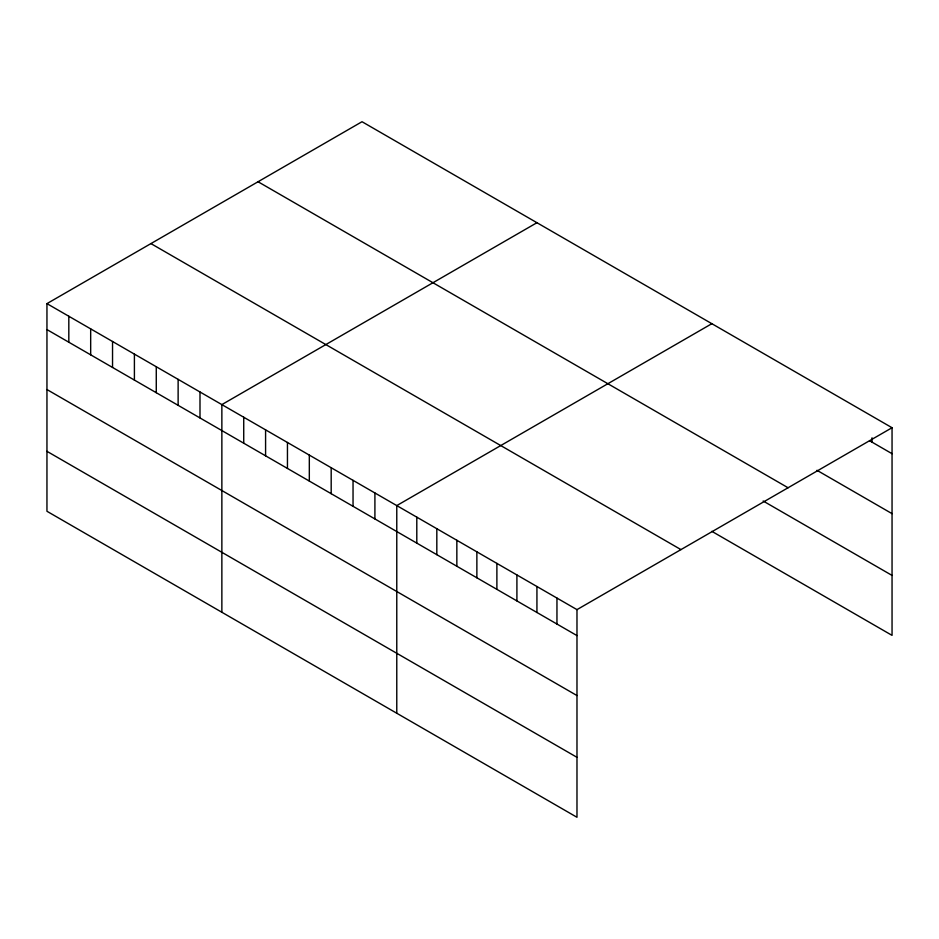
<?xml version="1.0" encoding="UTF-8"?>
<svg xmlns="http://www.w3.org/2000/svg" width="939" height="939" viewBox="0 0 939 939"><rect width="100%" height="100%" fill="white"/><g stroke="black" fill="none" stroke-linecap="round" stroke-linejoin="round"><path stroke-width="1.41" d="M46.95 303.626L576.98 609.634L576.98 817.282L46.95 511.274L46.95 303.626L362.02 121.718L892.05 427.726L892.05 635.374L711.844 531.333M536.932 222.707L221.862 404.603L221.862 612.251M711.844 323.685L396.774 505.593L396.774 713.241M576.98 609.634L892.05 427.726M869.526 440.696L892.05 453.701M816.965 470.298L892.05 513.656M258.049 181.743L788.079 487.764M763.149 501.003L892.05 575.419M150.921 243.588L680.951 549.608M46.95 329.589L576.98 635.597M46.95 389.544L576.98 695.553M46.95 451.319L576.98 757.327M872.026 437.809L872.026 442.14M556.956 598.073L556.956 624.048M536.932 586.511L536.932 612.486M516.908 574.95L516.908 600.925M496.884 563.388L496.884 589.363M476.871 551.827L476.871 577.802M456.847 540.265L456.847 566.24M436.823 528.716L436.823 554.679M416.799 517.154L416.799 543.118M374.907 492.963L374.907 518.938M353.041 480.345L353.041 506.309M331.185 467.716L331.185 493.691M309.318 455.098L309.318 481.061M287.451 442.469L287.451 468.444M265.584 429.851L265.584 455.826M243.729 417.233L243.729 443.196M199.995 391.986L199.995 417.949M178.128 379.356L178.128 405.331M156.273 366.738L156.273 392.702M134.406 354.109L134.406 380.084M112.539 341.491L112.539 367.454M90.672 328.873L90.672 354.836M68.817 316.243L68.817 342.219"/></g></svg>
